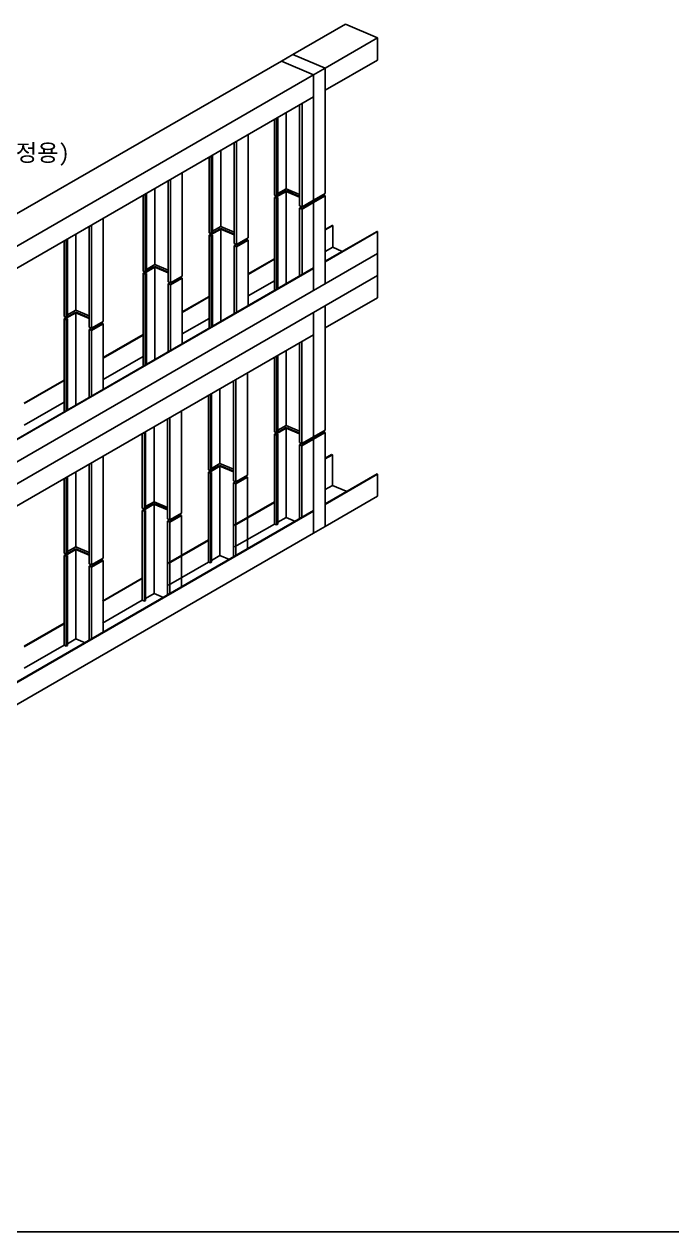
# Model space of a CAD drawing. Header units: millimetres. Extents: x 12704 to 16681, y 105 to 2866.
# Drawn here: x 14524 to 15092, y 1585 to 2645 of the extents above; entities that cross this region are included whole.
import ezdxf

# ---------------------------------------------------------------- set-up
doc = ezdxf.new("R2010")
doc.units = ezdxf.units.MM
doc.header["$LTSCALE"] = 5
doc.layers.add('A-MKXS-TEXT1', color=3, linetype='Continuous', lineweight=25)
doc.layers.add('A-XXXX-TABL', color=7, linetype='Continuous', lineweight=25)
for name, color, linetype in [('CHAN', 3, 'Continuous'), ('경량철골3', 6, 'Continuous'), ('경량철골4', 6, 'Continuous')]:
    doc.layers.add(name, color=color, linetype=linetype)
doc.styles.add('돋움체', font='')
doc.styles.get('돋움체').set_extended_font_data('DotumChe')

msp = doc.modelspace()

# ---------------------------------------------------------------- linework, layer by layer
at = {"layer": 'A-XXXX-TABL'}
msp.add_line((12704.5, 1585), (16378.3, 1585), dxfattribs=at)
at = {"layer": 'CHAN'}
for p, q in [((14749.5, 2612.3), (14759.7, 2618.1)), ((14759.7, 2618.1), (14788, 2606.1)), ((14749.5, 2612.3), (14777.8, 2600.2)), ((14777.8, 2600.2), (14788, 2606.1)), ((14777.8, 2600.2), (14777.8, 2490.2)), ((14788, 2606.1), (14788, 2496.1)), ((14777.7, 2488.8), (14787, 2494.1)), ((14777.8, 2490.2), (14788, 2496.1)), ((14777.8, 2488.3), (14788, 2494.2)), ((14785.5, 2494.7), (14787, 2494.1)), ((14786, 2495), (14788, 2494.2)), ((14788, 2494.2), (14788, 2416.9)), ((14775.8, 2489.1), (14777.8, 2488.3)), ((14776.3, 2489.4), (14777.7, 2488.8)), ((14777.8, 2488.3), (14777.8, 2411)), ((14191.4, 2072.4), (14833.9, 2443.4)), ((14833.9, 2424.1), (14833.9, 2443.4)), ((14833.9, 2424.1), (14833.9, 2443.4)), ((14191.4, 2053), (14833.9, 2424.1)), ((14787.9, 2397.5), (14787.9, 2288.4)), ((14777.7, 2391.6), (14777.7, 2282.5)), ((14775.8, 2281.4), (14777.7, 2280.6)), ((14775.8, 2281.4), (14777.7, 2280.6)), ((14775.8, 2281.4), (14777.7, 2280.6)), ((14776.3, 2281.7), (14777.7, 2281.1)), ((14777.7, 2282.5), (14787.9, 2288.4)), ((14777.7, 2280.6), (14787.9, 2286.5)), ((14777.7, 2281.1), (14786.9, 2286.4)), ((14777.7, 2280.6), (14777.7, 2198)), ((14785.5, 2287), (14786.9, 2286.4)), ((14786, 2287.3), (14787.9, 2286.5)), ((14787.9, 2286.5), (14787.9, 2203.9)), ((14787.9, 2203.9), (14777.7, 2198))]:
    msp.add_line(p, q, dxfattribs=at)
at = {"layer": '경량철골3'}
for p, q in [((14759.7, 2618.1), (14805.7, 2644.7)), ((14805.7, 2644.7), (14833.9, 2632.6)), ((14788, 2606.1), (14833.9, 2632.6)), ((14833.9, 2632.6), (14833.9, 2613.2)), ((14228.8, 2311.7), (14749.5, 2612.3)), ((14788, 2586.7), (14833.9, 2613.2)), ((14257.1, 2299.5), (14777.8, 2600.2)), ((14369.4, 2345), (14777.8, 2580.8)), ((14753.7, 2566.9), (14753.7, 2500.3)), ((14765.5, 2573.7), (14765.5, 2485.2)), ((14767.6, 2574.9), (14767.6, 2484.3)), ((14743.4, 2561), (14743.4, 2494.6)), ((14745.3, 2562), (14745.3, 2493.9)), ((14746.3, 2562.7), (14746.3, 2494.5)), ((14720.5, 2547.7), (14720.5, 2457.2)), ((14696.4, 2533.8), (14696.4, 2467.2)), ((14708.2, 2540.6), (14708.2, 2452.2)), ((14710.3, 2541.8), (14710.3, 2451.3)), ((14686.2, 2527.9), (14686.2, 2461.6)), ((14688, 2529), (14688, 2460.8)), ((14689.1, 2529.6), (14689.1, 2461.4)), ((14662.6, 2514.3), (14662.6, 2423.7)), ((14650.3, 2507.2), (14650.3, 2418.7)), ((14652.4, 2508.4), (14652.4, 2417.8)), ((14628.3, 2494.5), (14628.3, 2428.1)), ((14630.1, 2495.5), (14630.1, 2427.3)), ((14631.2, 2496.2), (14631.2, 2428)), ((14638.6, 2500.4), (14638.6, 2433.8)), ((14743.4, 2492.7), (14753.6, 2498.6)), ((14743.4, 2494.6), (14745.3, 2493.9)), ((14743.4, 2492.7), (14743.4, 2411)), ((14743.4, 2492.7), (14745.3, 2491.9)), ((14744.7, 2492.8), (14753.7, 2498)), ((14744.7, 2492.8), (14745.2, 2492.5)), ((14745.3, 2491.9), (14745.3, 2412.1)), ((14745.7, 2492.8), (14746.3, 2492.5)), ((14746.3, 2496.1), (14753.7, 2500.3)), ((14746.3, 2492.5), (14746.3, 2412.7)), ((14753.6, 2498.6), (14765.5, 2493.5)), ((14753.7, 2500.3), (14765.5, 2495.3)), ((14753.7, 2498), (14753.7, 2416.9)), ((14753.7, 2498), (14765.5, 2492.9)), ((14765.5, 2485.2), (14767.6, 2484.3)), ((14765.5, 2483.3), (14765.5, 2423.7)), ((14765.5, 2483.3), (14767.6, 2482.4)), ((14766.5, 2483.9), (14767.2, 2483.6)), ((14766.7, 2483.4), (14767.5, 2483)), ((14767.5, 2483), (14776.5, 2488.2)), ((14767.6, 2484.3), (14777.8, 2490.2)), ((14767.6, 2482.4), (14777.8, 2488.3)), ((14767.6, 2482.4), (14767.6, 2424.9)), ((14775.2, 2488.8), (14776.5, 2488.2)), ((14775.8, 2489.1), (14777.8, 2488.3)), ((14593.3, 2474.3), (14593.3, 2383.7)), ((14569.3, 2460.4), (14569.3, 2393.8)), ((14581, 2467.2), (14581, 2378.7)), ((14583.1, 2468.4), (14583.1, 2377.8)), ((14686.2, 2459.6), (14696.4, 2465.5)), ((14686.2, 2461.6), (14688, 2460.8)), ((14686.2, 2459.6), (14686.2, 2377.9)), ((14686.2, 2459.6), (14688, 2458.8)), ((14687.4, 2459.7), (14696.4, 2464.9)), ((14687.4, 2459.7), (14688, 2459.5)), ((14688, 2458.8), (14688, 2379)), ((14688.4, 2459.7), (14689.1, 2459.5)), ((14689.1, 2463), (14696.4, 2467.2)), ((14689.1, 2459.5), (14689.1, 2379.6)), ((14696.4, 2467.2), (14708.2, 2462.2)), ((14696.4, 2465.5), (14708.2, 2460.5)), ((14696.4, 2464.9), (14696.4, 2383.8)), ((14696.4, 2464.9), (14708.2, 2459.9)), ((14788, 2464.6), (14794, 2468.1)), ((14788, 2464.1), (14794.5, 2467.9)), ((14788, 2436.7), (14833.4, 2462.9)), ((14788, 2436.2), (14833.9, 2462.7)), ((14794, 2468.1), (14794.5, 2467.9)), ((14794.5, 2467.9), (14794.5, 2449.1)), ((14833.4, 2462.9), (14833.9, 2462.7)), ((14833.9, 2462.7), (14833.9, 2443.4)), ((14559, 2454.5), (14559, 2388.1)), ((14560.8, 2455.5), (14560.8, 2387.3)), ((14561.9, 2456.2), (14561.9, 2388)), ((14708.2, 2452.2), (14710.3, 2451.3)), ((14708.2, 2450.2), (14708.2, 2390.6)), ((14708.2, 2450.2), (14710.3, 2449.3)), ((14709.3, 2450.8), (14709.9, 2450.6)), ((14709.5, 2450.3), (14710.3, 2450)), ((14710.3, 2451.3), (14720.5, 2457.2)), ((14710.3, 2449.3), (14720.5, 2455.2)), ((14710.3, 2450), (14719.2, 2455.1)), ((14710.3, 2449.3), (14710.3, 2391.8)), ((14718, 2455.7), (14719.2, 2455.1)), ((14718.6, 2456), (14720.5, 2455.2)), ((14718.6, 2456), (14720.5, 2455.2)), ((14720.5, 2455.2), (14720.5, 2397.2)), ((14788, 2445.3), (14794.5, 2449.1)), ((14794.5, 2449.1), (14802.9, 2445.3)), ((14720.5, 2425.7), (14743.4, 2438.9)), ((14720.5, 2425.1), (14743.4, 2438.4)), ((14257.1, 2130.2), (14777.8, 2430.8)), ((14257.1, 2129.7), (14777.8, 2430.3)), ((14628.3, 2426.2), (14638.5, 2432.1)), ((14628.3, 2428.1), (14630.1, 2427.3)), ((14629.5, 2426.3), (14638.5, 2431.5)), ((14631.2, 2429.5), (14638.6, 2433.8)), ((14638.5, 2432.1), (14650.3, 2427)), ((14638.5, 2431.5), (14650.3, 2426.4)), ((14638.6, 2433.8), (14650.3, 2428.8)), ((14638.6, 2431.4), (14638.6, 2350.4)), ((14628.3, 2426.2), (14628.3, 2344.5)), ((14628.3, 2426.2), (14630.1, 2425.4)), ((14629.5, 2426.3), (14630.1, 2426)), ((14630.1, 2425.4), (14630.1, 2345.5)), ((14630.6, 2426.3), (14631.2, 2426)), ((14631.2, 2426), (14631.2, 2346.2)), ((14650.3, 2418.7), (14652.4, 2417.8)), ((14650.3, 2416.8), (14650.3, 2357.2)), ((14650.3, 2416.8), (14652.4, 2415.9)), ((14651.4, 2417.4), (14652, 2417.1)), ((14651.6, 2416.9), (14652.4, 2416.5)), ((14652.4, 2417.8), (14662.6, 2423.7)), ((14652.4, 2415.9), (14662.6, 2421.8)), ((14652.4, 2416.5), (14661.4, 2421.7)), ((14660.1, 2422.3), (14661.4, 2421.7)), ((14660.7, 2422.6), (14662.6, 2421.8)), ((14660.7, 2422.6), (14662.6, 2421.8)), ((14662.6, 2421.8), (14662.6, 2363.8)), ((14720.5, 2406.3), (14743.4, 2419.6)), ((14833.9, 2424.1), (14833.9, 2404.7)), ((14833.9, 2424.1), (14833.9, 2404.7)), ((14652.4, 2415.9), (14652.4, 2358.4)), ((14662.6, 2392.2), (14686.2, 2405.8)), ((14662.6, 2391.7), (14686.2, 2405.3)), ((14787.9, 2378.1), (14833.9, 2404.7)), ((14559, 2386.2), (14569.2, 2392.1)), ((14559, 2388.1), (14560.8, 2387.3)), ((14559, 2386.2), (14559, 2304.5)), ((14559, 2386.2), (14560.8, 2385.4)), ((14560.3, 2386.3), (14569.2, 2391.5)), ((14560.3, 2386.3), (14560.8, 2386)), ((14560.8, 2385.4), (14560.8, 2305.5)), ((14561.3, 2386.3), (14561.9, 2386)), ((14561.9, 2389.5), (14569.3, 2393.8)), ((14561.9, 2386), (14561.9, 2306.2)), ((14569.2, 2392.1), (14581, 2387)), ((14569.2, 2391.5), (14581, 2386.4)), ((14569.3, 2393.8), (14581, 2388.8)), ((14569.3, 2391.4), (14569.3, 2310.4)), ((14662.6, 2372.9), (14686.2, 2386.5)), ((14581, 2378.7), (14583.1, 2377.8)), ((14581, 2376.8), (14581, 2317.2)), ((14581, 2376.8), (14583.1, 2375.9)), ((14582.1, 2377.4), (14582.8, 2377.1)), ((14582.3, 2376.9), (14583.1, 2376.5)), ((14583.1, 2377.8), (14593.3, 2383.7)), ((14583.1, 2375.9), (14593.3, 2381.8)), ((14583.1, 2376.5), (14592.1, 2381.7)), ((14583.1, 2375.9), (14583.1, 2318.4)), ((14590.8, 2382.3), (14592.1, 2381.7)), ((14591.4, 2382.6), (14593.3, 2381.8)), ((14591.4, 2382.6), (14593.3, 2381.8)), ((14593.3, 2381.8), (14593.3, 2323.8)), ((14257.1, 2071.6), (14777.7, 2372.2)), ((14593.3, 2352.2), (14628.3, 2372.4)), ((14593.3, 2351.7), (14628.3, 2371.9)), ((14765.4, 2365.1), (14765.4, 2277.5)), ((14767.5, 2366.3), (14767.5, 2276.6)), ((14593.3, 2332.9), (14628.3, 2353.1)), ((14745.2, 2353.4), (14745.2, 2286.1)), ((14746.3, 2354), (14746.3, 2286.7)), ((14753.6, 2358.3), (14753.6, 2292.6)), ((14743.4, 2352.4), (14743.4, 2286.9)), ((14524.1, 2312.2), (14559, 2332.4)), ((14524.1, 2311.7), (14559, 2331.9)), ((14707.5, 2331.7), (14707.5, 2244.1)), ((14709.6, 2332.9), (14709.6, 2243.2)), ((14719.8, 2338.8), (14719.8, 2249.1)), ((14719.8, 2338.8), (14719.8, 2249.1)), ((14695.7, 2324.9), (14695.7, 2259.2)), ((14524.1, 2292.9), (14559, 2313.1)), ((14685.5, 2319), (14685.5, 2253.5)), ((14687.3, 2320), (14687.3, 2252.7)), ((14688.4, 2320.6), (14688.4, 2253.3)), ((14661.9, 2305.3), (14661.9, 2215.7)), ((14661.9, 2305.3), (14661.9, 2215.7)), ((14637.9, 2291.5), (14637.9, 2225.7)), ((14649.6, 2298.3), (14649.6, 2210.7)), ((14651.7, 2299.5), (14651.7, 2209.8)), ((14743.4, 2285), (14753.6, 2290.9)), ((14744.6, 2285), (14753.6, 2290.2)), ((14746.3, 2288.3), (14753.6, 2292.6)), ((14753.6, 2292.6), (14765.4, 2287.5)), ((14753.6, 2290.9), (14765.4, 2285.8)), ((14753.6, 2290.2), (14753.6, 2211.8)), ((14753.6, 2290.2), (14765.4, 2285.2)), ((14627.6, 2285.5), (14627.6, 2220.1)), ((14629.4, 2286.6), (14629.4, 2219.3)), ((14630.5, 2287.2), (14630.5, 2219.9)), ((14743.4, 2286.9), (14745.2, 2286.1)), ((14743.4, 2285), (14743.4, 2206.1)), ((14743.4, 2285), (14745.2, 2284.2)), ((14744.6, 2285), (14745.2, 2284.8)), ((14745.2, 2284.2), (14745.2, 2205.4)), ((14745.6, 2285.1), (14746.3, 2284.8)), ((14746.3, 2284.8), (14746.3, 2206)), ((14767.4, 2275.3), (14776.4, 2280.5)), ((14767.5, 2276.6), (14777.7, 2282.5)), ((14767.5, 2274.7), (14777.7, 2280.6)), ((14775.2, 2281), (14776.4, 2280.5)), ((14765.4, 2277.5), (14767.5, 2276.6)), ((14765.4, 2275.6), (14765.4, 2210.3)), ((14765.4, 2275.6), (14767.5, 2274.7)), ((14766.5, 2276.2), (14767.1, 2275.9)), ((14766.6, 2275.6), (14767.4, 2275.3)), ((14767.5, 2274.7), (14767.5, 2211.5)), ((14581, 2258.7), (14581, 2171.1)), ((14583.1, 2259.9), (14583.1, 2170.2)), ((14593.3, 2265.8), (14593.3, 2176.1)), ((14593.3, 2265.8), (14593.3, 2176.1)), ((14685.5, 2251.6), (14695.7, 2257.4)), ((14688.4, 2254.9), (14695.7, 2259.2)), ((14695.7, 2259.2), (14707.5, 2254.1)), ((14695.7, 2257.4), (14707.5, 2252.4)), ((14787.9, 2263.9), (14793.5, 2267.2)), ((14787.9, 2263.2), (14794.3, 2266.9)), ((14793.5, 2267.2), (14794.3, 2266.9)), ((14794.3, 2266.9), (14794.3, 2239.9)), ((14560.8, 2247), (14560.8, 2179.7)), ((14561.9, 2247.6), (14561.9, 2180.3)), ((14569.3, 2251.9), (14569.3, 2186.2)), ((14685.5, 2253.5), (14687.3, 2252.7)), ((14685.5, 2251.6), (14685.5, 2172.7)), ((14685.5, 2251.6), (14687.3, 2250.8)), ((14686.7, 2251.6), (14695.7, 2256.8)), ((14686.7, 2251.6), (14687.3, 2251.4)), ((14687.3, 2250.8), (14687.3, 2171.9)), ((14687.7, 2251.7), (14688.4, 2251.4)), ((14688.4, 2251.4), (14688.4, 2172.6)), ((14695.7, 2256.8), (14695.7, 2178.4)), ((14695.7, 2256.8), (14707.5, 2251.8)), ((14709.6, 2243.2), (14719.8, 2249.1)), ((14709.6, 2241.3), (14719.8, 2247.1)), ((14709.6, 2241.9), (14718.6, 2247.1)), ((14717.3, 2247.6), (14718.6, 2247.1)), ((14717.9, 2248), (14719.8, 2247.1)), ((14717.9, 2248), (14719.8, 2247.1)), ((14717.9, 2248), (14719.8, 2247.1)), ((14719.8, 2247.1), (14719.8, 2184)), ((14719.8, 2247.1), (14719.8, 2184)), ((14787.9, 2223.8), (14833.4, 2250.1)), ((14787.9, 2223.3), (14833.9, 2249.9)), ((14833.4, 2250.1), (14833.9, 2249.9)), ((14833.9, 2249.9), (14833.9, 2230.6)), ((14559, 2246), (14559, 2180.5)), ((14707.5, 2244.1), (14709.6, 2243.2)), ((14707.5, 2242.1), (14707.5, 2176.9)), ((14707.5, 2242.1), (14709.6, 2241.3)), ((14708.6, 2242.8), (14709.2, 2242.5)), ((14708.8, 2242.2), (14709.6, 2241.9)), ((14709.6, 2241.3), (14709.6, 2178.1)), ((14787.9, 2236.3), (14794.3, 2239.9)), ((14794.3, 2239.9), (14806.4, 2234.8)), ((14630.5, 2221.5), (14637.9, 2225.7)), ((14637.9, 2225.7), (14649.6, 2220.7)), ((14708.4, 2205.3), (14743.4, 2225.5)), ((14787.9, 2203.9), (14833.9, 2230.6)), ((14257.1, 1916.9), (14777.7, 2217.9)), ((14257.1, 1916.4), (14777.7, 2217.4)), ((14627.6, 2218.1), (14637.8, 2224)), ((14627.6, 2220.1), (14629.4, 2219.3)), ((14627.6, 2218.1), (14627.6, 2139.3)), ((14627.6, 2218.1), (14629.4, 2217.4)), ((14628.8, 2218.2), (14637.8, 2223.4)), ((14628.8, 2218.2), (14629.4, 2218)), ((14629.4, 2217.4), (14629.4, 2138.5)), ((14629.9, 2218.2), (14630.5, 2218)), ((14630.5, 2218), (14630.5, 2139.1)), ((14637.8, 2224), (14649.6, 2219)), ((14637.8, 2223.4), (14649.6, 2218.4)), ((14637.9, 2223.4), (14637.9, 2145)), ((14651.7, 2209.8), (14661.9, 2215.7)), ((14708.4, 2204.8), (14743.4, 2225)), ((14649.6, 2210.7), (14651.7, 2209.8)), ((14649.6, 2208.7), (14649.6, 2143.5)), ((14649.6, 2208.7), (14651.7, 2207.8)), ((14650.7, 2209.4), (14651.3, 2209.1)), ((14650.9, 2208.8), (14651.7, 2208.5)), ((14651.7, 2207.8), (14661.9, 2213.7)), ((14651.7, 2208.5), (14660.7, 2213.6)), ((14651.7, 2207.8), (14651.7, 2144.7)), ((14659.4, 2214.2), (14660.7, 2213.6)), ((14660, 2214.5), (14661.9, 2213.7)), ((14660, 2214.5), (14661.9, 2213.7)), ((14660, 2214.5), (14661.9, 2213.7)), ((14661.9, 2213.7), (14661.9, 2150.6)), ((14661.9, 2213.7), (14661.9, 2150.6)), ((14708.4, 2186), (14743.4, 2206.1)), ((14743.4, 2206.1), (14745.2, 2205.4)), ((14745.2, 2205.4), (14746.3, 2206)), ((14746.3, 2207.6), (14753.6, 2211.8)), ((14753.6, 2211.8), (14761.9, 2208.3)), ((14257.1, 1897), (14777.7, 2198)), ((14559, 2178.6), (14569.2, 2184.4)), ((14560.3, 2178.6), (14569.2, 2183.8)), ((14561.9, 2181.9), (14569.3, 2186.2)), ((14569.2, 2184.4), (14581, 2179.4)), ((14569.2, 2183.8), (14581, 2178.8)), ((14569.3, 2186.2), (14581, 2181.1)), ((14569.3, 2183.8), (14569.3, 2105.4)), ((14650.5, 2171.9), (14685.5, 2192.1)), ((14650.5, 2171.4), (14685.5, 2191.6)), ((14559, 2180.5), (14560.8, 2179.7)), ((14559, 2178.6), (14559, 2099.7)), ((14559, 2178.6), (14560.8, 2177.8)), ((14560.3, 2178.6), (14560.8, 2178.4)), ((14560.8, 2177.8), (14560.8, 2098.9)), ((14561.3, 2178.7), (14561.9, 2178.4)), ((14561.9, 2178.4), (14561.9, 2099.6)), ((14583.1, 2170.2), (14593.3, 2176.1)), ((14583.1, 2168.3), (14593.3, 2174.1)), ((14583.1, 2168.9), (14592.1, 2174.1)), ((14590.8, 2174.6), (14592.1, 2174.1)), ((14591.4, 2175), (14593.3, 2174.1)), ((14591.4, 2175), (14593.3, 2174.1)), ((14591.4, 2175), (14593.3, 2174.1)), ((14593.3, 2174.1), (14593.3, 2111)), ((14593.3, 2174.1), (14593.3, 2111)), ((14650.5, 2152.5), (14685.5, 2172.7)), ((14685.5, 2172.7), (14687.3, 2171.9)), ((14687.3, 2171.9), (14688.4, 2172.6)), ((14688.4, 2174.1), (14695.7, 2178.4)), ((14695.7, 2178.4), (14704, 2174.9)), ((14581, 2171.1), (14583.1, 2170.2)), ((14581, 2169.1), (14581, 2103.9)), ((14581, 2169.1), (14583.1, 2168.3)), ((14582.1, 2169.8), (14582.8, 2169.5)), ((14582.3, 2169.2), (14583.1, 2168.9)), ((14583.1, 2168.3), (14583.1, 2105.1)), ((14592.6, 2138.5), (14627.6, 2158.7)), ((14592.6, 2138), (14627.6, 2158.2)), ((14630.5, 2140.7), (14637.9, 2145)), ((14637.9, 2145), (14646.1, 2141.5)), ((14592.6, 2119.1), (14627.6, 2139.3)), ((14627.6, 2139.3), (14629.4, 2138.5)), ((14629.4, 2138.5), (14630.5, 2139.1)), ((14524.1, 2098.9), (14559, 2119.1)), ((14524.1, 2098.4), (14559, 2118.6)), ((14524.1, 2079.5), (14559, 2099.7)), ((14559, 2099.7), (14560.8, 2098.9)), ((14560.8, 2098.9), (14561.9, 2099.6)), ((14561.9, 2101.1), (14569.3, 2105.4)), ((14569.3, 2105.4), (14577.5, 2101.9))]:
    msp.add_line(p, q, dxfattribs=at)
at = {"layer": '경량철골4'}
for p, q in [((14745.2, 2492.5), (14745.7, 2492.8)), ((14745.3, 2493.9), (14746.3, 2494.5)), ((14745.3, 2491.9), (14746.3, 2492.5)), ((14765.5, 2483.3), (14766.5, 2483.9)), ((14766.7, 2483.4), (14767.2, 2483.6)), ((14688, 2460.8), (14689.1, 2461.4)), ((14688, 2459.5), (14688.4, 2459.7)), ((14688, 2458.8), (14689.1, 2459.5)), ((14708.2, 2450.2), (14709.3, 2450.8)), ((14709.5, 2450.3), (14709.9, 2450.6)), ((14630.1, 2427.3), (14631.2, 2428)), ((14630.1, 2426), (14630.6, 2426.3)), ((14630.1, 2425.4), (14631.2, 2426)), ((14650.3, 2416.8), (14651.4, 2417.4)), ((14651.6, 2416.9), (14652, 2417.1)), ((14560.8, 2387.3), (14561.9, 2388)), ((14560.8, 2386), (14561.3, 2386.3)), ((14560.8, 2385.4), (14561.9, 2386)), ((14581, 2376.8), (14582.1, 2377.4)), ((14582.3, 2376.9), (14582.8, 2377.1)), ((14745.2, 2286.1), (14746.3, 2286.7)), ((14745.2, 2284.8), (14745.6, 2285.1)), ((14745.2, 2284.2), (14746.3, 2284.8)), ((14765.4, 2275.6), (14766.5, 2276.2)), ((14766.6, 2275.6), (14767.1, 2275.9)), ((14687.3, 2252.7), (14688.4, 2253.3)), ((14687.3, 2251.4), (14687.7, 2251.7)), ((14687.3, 2250.8), (14688.4, 2251.4)), ((14707.5, 2242.1), (14708.6, 2242.8)), ((14708.8, 2242.2), (14709.2, 2242.5)), ((14629.4, 2219.3), (14630.5, 2219.9)), ((14629.4, 2218), (14629.9, 2218.2)), ((14629.4, 2217.4), (14630.5, 2218)), ((14649.6, 2208.7), (14650.7, 2209.4)), ((14650.9, 2208.8), (14651.3, 2209.1)), ((14560.8, 2179.7), (14561.9, 2180.3)), ((14560.8, 2178.4), (14561.3, 2178.7)), ((14560.8, 2177.8), (14561.9, 2178.4)), ((14581, 2169.1), (14582.1, 2169.8)), ((14582.3, 2169.2), (14582.8, 2169.5))]:
    msp.add_line(p, q, dxfattribs=at)
at = {"layer": '경량철골4', "color": 2}
msp.add_line((14788.6, 2417.2), (14788.6, 2417.2), dxfattribs=at)

# ---------------------------------------------------------------- texts
at = {"layer": 'A-MKXS-TEXT1', "style": '돋움체'}
msp.add_text('ㄱ형 앵글(각파이프 고정용)', height=15, dxfattribs=at).set_placement((14318.1, 2524.4))

doc.saveas('drawing.dxf')
